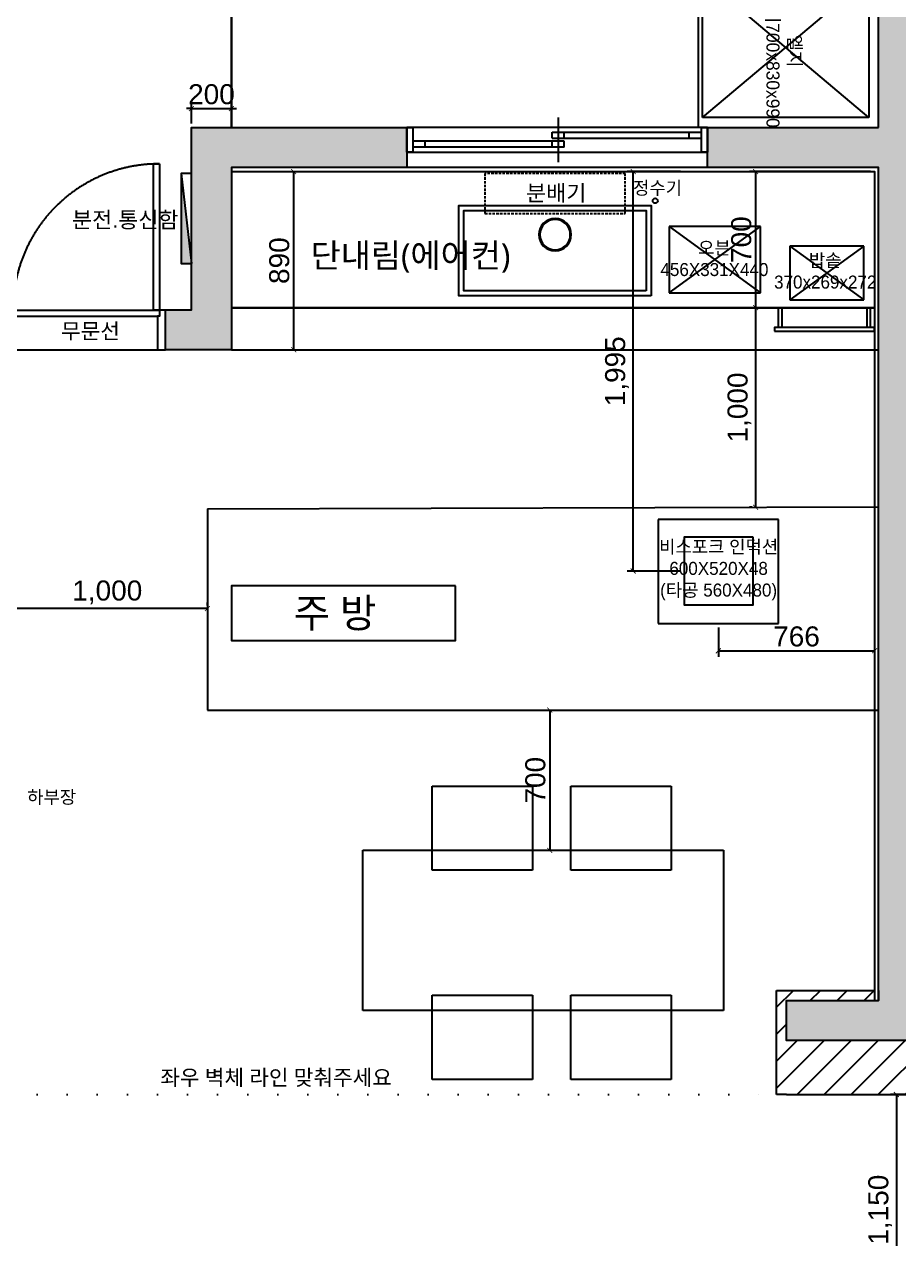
# Model space of a CAD drawing. Header units: millimetres. Extents: x 512 to 764439, y -71 to 559481.
# Drawn here: x 469994 to 474358, y 271703 to 277769 of the extents above; entities that cross this region are included whole.
import ezdxf

# ---------------------------------------------------------------- set-up
doc = ezdxf.new("R2010")
doc.units = ezdxf.units.MM
doc.header["$LTSCALE"] = 50
doc.set_wipeout_variables(frame=1)
for name, pattern in [('ACAD_ISO04W100', [30, 24, -3, 0, -3]), ('ACAD_ISO07W100', [3, 0, -3]), ('HIDDEN', [0.375, 0.25, -0.125])]:
    doc.linetypes.add(name, pattern=pattern)
for name, color, linetype in [('#DOOR', 4, 'Continuous'), ('#ETC', 171, 'Continuous'), ('#FUR_제작', 6, 'Continuous'), ('#TEXT', 7, 'Continuous'), ('#WIN', 4, 'Continuous'), ('#가전가구', 252, 'Continuous'), ('#건축벽체_CON', 2, 'Continuous'), ('#목공', 124, 'Continuous'), ('#타일', 241, 'Continuous'), ('.', 8, 'Continuous'), ('_0', 7, 'Continuous'), ('DOOR', 4, 'Continuous'), ('fur', 6, 'Continuous'), ('목공', 124, 'Continuous')]:
    doc.layers.add(name, color=color, linetype=linetype)
doc.styles.add('STYLE7', font='swissel.ttf')
doc.styles.add('맑은 고딕', font='malgun.ttf')
doc.styles.add('프리텐다드', font='')
doc.styles.get('프리텐다드').set_extended_font_data('Pretendard Variable')
doc.dimstyles.new('조명배치도_60', dxfattribs={"dimscale": 100, "dimtxt": 1, "dimasz": 0.25, "dimexe": 0.3, "dimexo": 0.2, "dimgap": 0.2, "dimtad": 1, "dimdec": 0, "dimlunit": 6, "dimtxsty": 'STYLE7', "dimblk": 'ARCHTICK', "dimcen": -1, "dimclrd": 256, "dimclre": 256, "dimclrt": 10, "dimadec": 0, "dimazin": 0, "dimtfac": 1, "dimtdec": 0, "dimtix": 1, "dimtmove": 2, "dimatfit": 3, "dimldrblk": 'ARCHTICK', "dimfxl": 1, "dimlwd": -1, "dimlwe": -1, "dimarcsym": 0})

# ---------------------------------------------------------------- blocks, each defined once
blk = doc.blocks.new('도어')
at = {"layer": '#DOOR', "color": 4}
for points in [[(222336.7, 50475.1), (222536.7, 50475.1), (222536.7, 50445.1), (222506.7, 50445.1), (222506.7, 50435.1), (222336.7, 50435.1), (222336.7, 50475.1)], [(223276.7, 49705.1), (222506.7, 49705.1), (222506.7, 49715.1), (222336.7, 49715.1), (222336.7, 49675.1), (222536.7, 49675.1), (222536.7, 49735.1)], [(222536.7, 49735.1), (223276.7, 49735.1), (223276.7, 49705.1)]]:
    blk.add_lwpolyline(points, dxfattribs=at)
at = {"layer": '#DOOR', "color": 252}
for points in [[(222336.7, 50435.1), (222336.7, 49715.1)], [(222506.7, 50435.1), (222506.7, 49715.1)], [(222536.7, 50445.1), (222536.7, 49705.1)]]:
    blk.add_lwpolyline(points, dxfattribs=at)
at = {"layer": '#DOOR', "color": 1, "linetype": 'ACAD_ISO04W100', "ltscale": 3}
blk.add_arc((222540, 49708.3), 736.7, 359.74516, 90.25484, dxfattribs=at)
blk = doc.blocks.new('깜포 960')
at = {"layer": '#가전가구', "color": 252}
for points in [[(44818.6, -14315), (43858.6, -14315), (43858.6, -14765), (44818.6, -14765)], [(44793.6, -14340), (43883.6, -14340), (43883.6, -14740), (44793.6, -14740)]]:
    blk.add_lwpolyline(points, close=True, dxfattribs=at)
for radius in [81, 76]:
    blk.add_circle((44338.6, -14620), radius, dxfattribs=at)
blk = doc.blocks.new('FDDSFDD')
at = {"layer": 'fur', "ltscale": 2}
for p, q in [((948131, 103129.4), (948631, 103129.4)), ((948131, 102709.4), (948131, 103129.4)), ((948631, 103129.4), (948631, 102709.4)), ((948631, 102709.4), (948131, 102709.4))]:
    blk.add_line(p, q, dxfattribs=at)
blk = doc.blocks.new('df')
at = {"layer": '#가전가구'}
for p, q in [((456566.2, 129498), (457266.2, 129498)), ((456566.2, 128668), (456566.2, 129498)), ((457266.2, 129498), (456566.2, 128668)), ((457266.2, 128668), (456566.2, 129498)), ((457266.2, 129498), (457266.2, 128668)), ((457266.2, 128668), (456566.2, 128668))]:
    blk.add_line(p, q, dxfattribs=at)
at = {"layer": '#가전가구', "insert": (456622.4, 129160), "char_height": 65, "width": 623.177, "attachment_point": 1, "style": '프리텐다드'}
blk.add_mtext('\\pxqc;{\\fGulim|b0|i0|c129|p50;엘지 세탁기}700x830x990', dxfattribs=at)
blk = doc.blocks.new('sdfsf')
at = {"layer": '#가전가구', "ltscale": 2}
for p, q in [((457203.6, 129243.6), (456833.6, 129243.6)), ((456833.6, 129243.6), (456833.6, 128975.1)), ((457203.6, 129243.6), (456833.6, 128975.1)), ((456833.6, 129243.6), (457203.6, 128975.1)), ((457203.6, 128975.1), (457203.6, 129243.6)), ((456833.6, 128975.1), (457203.6, 128975.1))]:
    blk.add_line(p, q, dxfattribs=at)
at = {"layer": '#가전가구', "insert": (456698.7, 129204.6), "char_height": 65, "width": 623.177, "attachment_point": 1, "style": '프리텐다드'}
blk.add_mtext('\\pxqc;{\\fGulim|b0|i0|c129|p50;밥솥^J370x269x272}', dxfattribs=at)
blk = doc.blocks.new('_ArchTick')
at = {"color": 0, "linetype": 'ByBlock', "const_width": 0.15}
blk.add_lwpolyline([(-0.5, -0.5), (0.5, 0.5)], dxfattribs=at)
blk = doc.blocks.new('*D595')
at = {"layer": '_0', "ltscale": 2, "transparency": 16777216}
for p, q in [((474488, 272423.4), (474316.4, 272423.4)), ((474346.4, 272423.4), (474346.4, 271273.4)), ((474488, 271273.4), (474316.4, 271273.4))]:
    blk.add_line(p, q, dxfattribs=at)
at = {"layer": 'Defpoints', "color": 0, "ltscale": 2, "transparency": 16777216}
for p in [(474508, 272423.4), (474346.4, 271273.4), (474508, 271273.4)]:
    blk.add_point(p, dxfattribs=at)
at = {"layer": '_0', "ltscale": 2, "transparency": 16777216, "xscale": 25, "yscale": 25, "zscale": 25}
for p, rotation in [((474346.4, 272423.4), 90), ((474346.4, 271273.4), 270)]:
    blk.add_blockref('_ArchTick', p, dxfattribs=dict(at, rotation=rotation))
at = {"layer": '_0', "color": 10, "ltscale": 2, "transparency": 16777216, "insert": (474265.6, 271848.4), "char_height": 100, "attachment_point": 5, "rotation": 90, "style": 'STYLE7'}
blk.add_mtext('1,150', dxfattribs=at)
blk = doc.blocks.new('*D596')
at = {"layer": '_0', "ltscale": 2, "transparency": 16777216}
for p, q in [((472603, 274343.4), (472646.3, 274343.4)), ((472616.3, 274343.4), (472616.3, 273643.4)), ((472603, 273643.4), (472646.3, 273643.4))]:
    blk.add_line(p, q, dxfattribs=at)
at = {"layer": 'Defpoints', "color": 0, "ltscale": 2, "transparency": 16777216}
for p in [(472583, 274343.4), (472583, 273643.4), (472616.3, 273643.4)]:
    blk.add_point(p, dxfattribs=at)
at = {"layer": '_0', "ltscale": 2, "transparency": 16777216, "xscale": 25, "yscale": 25, "zscale": 25}
for p, rotation in [((472616.3, 274343.4), 90), ((472616.3, 273643.4), 270)]:
    blk.add_blockref('_ArchTick', p, dxfattribs=dict(at, rotation=rotation))
at = {"layer": '_0', "color": 10, "ltscale": 2, "transparency": 16777216, "insert": (472545, 273993.4), "char_height": 100, "attachment_point": 5, "rotation": 90, "style": 'STYLE7'}
blk.add_mtext('700', dxfattribs=at)
blk = doc.blocks.new('*D597')
at = {"layer": '_0', "ltscale": 2, "transparency": 16777216}
for p, q in [((469908, 274865.9), (469908, 274880.8)), ((470908, 274850.8), (469908, 274850.8)), ((470908, 274865.9), (470908, 274880.8))]:
    blk.add_line(p, q, dxfattribs=at)
at = {"layer": 'Defpoints', "color": 0, "ltscale": 2, "transparency": 16777216}
for p in [(469908, 274850.8), (469908, 274845.9), (470908, 274845.9)]:
    blk.add_point(p, dxfattribs=at)
at = {"layer": '_0', "ltscale": 2, "transparency": 16777216, "xscale": 25, "yscale": 25, "zscale": 25, "rotation": 180}
blk.add_blockref('_ArchTick', (469908, 274850.8), dxfattribs=at)
at = {"layer": '_0', "ltscale": 2, "transparency": 16777216, "xscale": 25, "yscale": 25, "zscale": 25}
blk.add_blockref('_ArchTick', (470908, 274850.8), dxfattribs=at)
at = {"layer": '_0', "color": 10, "ltscale": 2, "transparency": 16777216, "insert": (470408, 274931.6), "char_height": 100, "attachment_point": 5, "style": 'STYLE7'}
blk.add_mtext('1,000', dxfattribs=at)
blk = doc.blocks.new('*D598')
at = {"layer": '_0', "ltscale": 2, "transparency": 16777216}
for p, q in [((471048, 277033.4), (471368.1, 277033.4)), ((471338.1, 277033.4), (471338.1, 276143.4)), ((471048, 276143.4), (471368.1, 276143.4))]:
    blk.add_line(p, q, dxfattribs=at)
at = {"layer": 'Defpoints', "color": 0, "ltscale": 2, "transparency": 16777216}
for p in [(471028, 277033.4), (471028, 276143.4), (471338.1, 276143.4)]:
    blk.add_point(p, dxfattribs=at)
at = {"layer": '_0', "ltscale": 2, "transparency": 16777216, "xscale": 25, "yscale": 25, "zscale": 25}
for p, rotation in [((471338.1, 277033.4), 90), ((471338.1, 276143.4), 270)]:
    blk.add_blockref('_ArchTick', p, dxfattribs=dict(at, rotation=rotation))
at = {"layer": '_0', "color": 10, "ltscale": 2, "transparency": 16777216, "insert": (471266.8, 276588.4), "char_height": 100, "attachment_point": 5, "rotation": 90, "style": 'STYLE7'}
blk.add_mtext('890', dxfattribs=at)
blk = doc.blocks.new('SFGSG')
at = {"layer": '#가전가구', "linetype": 'Continuous', "ltscale": 2}
for p, q in [((303054.9, 81097.3), (302598.9, 81097.3)), ((302598.9, 81097.3), (302598.9, 80766.3)), ((302598.9, 80766.3), (303054.9, 81097.3)), ((302598.9, 81097.3), (303054.9, 80766.3)), ((303054.9, 80766.3), (303054.9, 81097.3)), ((302598.9, 80766.3), (303054.9, 80766.3))]:
    blk.add_line(p, q, dxfattribs=at)
at = {"layer": '#가전가구', "insert": (302513.2, 81023.7), "char_height": 65, "width": 623.177, "attachment_point": 1, "style": '프리텐다드'}
blk.add_mtext('\\pxqc;{\\fGulim|b0|i0|c129|p50;오븐^J456X331X440}', dxfattribs=at)
blk = doc.blocks.new('*D709')
at = {"ltscale": 2, "transparency": 16777216}
for p, q in [((470828, 277347.7), (470803, 277347.7)), ((470828, 277273.4), (470828, 277377.7)), ((470828, 277347.7), (471028, 277347.7)), ((471028, 277273.4), (471028, 277377.7)), ((471028, 277347.7), (471053, 277347.7))]:
    blk.add_line(p, q, dxfattribs=at)
at = {"layer": 'Defpoints', "color": 0, "ltscale": 2, "transparency": 16777216}
for p in [(471028, 277347.7), (470828, 277253.4), (471028, 277253.4)]:
    blk.add_point(p, dxfattribs=at)
at = {"ltscale": 2, "transparency": 16777216, "xscale": 25, "yscale": 25, "zscale": 25}
blk.add_blockref('_ArchTick', (470828, 277347.7), dxfattribs=at)
at = {"ltscale": 2, "transparency": 16777216, "xscale": 25, "yscale": 25, "zscale": 25, "rotation": 180}
blk.add_blockref('_ArchTick', (471028, 277347.7), dxfattribs=at)
at = {"color": 10, "ltscale": 2, "transparency": 16777216, "insert": (470928, 277419.1), "char_height": 100, "attachment_point": 5, "style": 'STYLE7'}
blk.add_mtext('200', dxfattribs=at)
blk = doc.blocks.new('*D200')
at = {"layer": '#TEXT', "ltscale": 2, "transparency": 16777216}
for p, q in [((473458, 274755.9), (473458, 274609.7)), ((474238, 274755.9), (474238, 274609.7)), ((473458, 274639.7), (474238, 274639.7))]:
    blk.add_line(p, q, dxfattribs=at)
at = {"layer": 'Defpoints', "color": 0, "ltscale": 2, "transparency": 16777216}
for p in [(473458, 274775.9), (474238, 274775.9), (474238, 274639.7)]:
    blk.add_point(p, dxfattribs=at)
at = {"layer": '#TEXT', "ltscale": 2, "transparency": 16777216, "xscale": 25, "yscale": 25, "zscale": 25, "rotation": 180}
blk.add_blockref('_ArchTick', (473458, 274639.7), dxfattribs=at)
at = {"layer": '#TEXT', "ltscale": 2, "transparency": 16777216, "xscale": 25, "yscale": 25, "zscale": 25}
blk.add_blockref('_ArchTick', (474238, 274639.7), dxfattribs=at)
at = {"layer": '#TEXT', "color": 10, "ltscale": 2, "transparency": 16777216, "insert": (473848, 274711), "char_height": 100, "attachment_point": 5, "style": 'STYLE7'}
blk.add_mtext('766', dxfattribs=at)
blk = doc.blocks.new('*D588')
at = {"layer": '#TEXT', "ltscale": 2, "transparency": 16777216}
for p, q in [((474218, 277033.4), (473613.9, 277033.4)), ((473643.9, 277033.4), (473643.9, 276353.4)), ((474198, 276353.4), (473613.9, 276353.4))]:
    blk.add_line(p, q, dxfattribs=at)
at = {"layer": 'Defpoints', "color": 0, "ltscale": 2, "transparency": 16777216}
for p in [(474238, 277033.4), (473643.9, 276353.4), (474218, 276353.4)]:
    blk.add_point(p, dxfattribs=at)
at = {"layer": '#TEXT', "ltscale": 2, "transparency": 16777216, "xscale": 25, "yscale": 25, "zscale": 25}
for p, rotation in [((473643.9, 277033.4), 90), ((473643.9, 276353.4), 270)]:
    blk.add_blockref('_ArchTick', p, dxfattribs=dict(at, rotation=rotation))
at = {"layer": '#TEXT', "color": 10, "ltscale": 2, "transparency": 16777216, "insert": (473572.6, 276693.4), "char_height": 100, "attachment_point": 5, "rotation": 90, "style": 'STYLE7'}
blk.add_mtext('700', dxfattribs=at)
blk = doc.blocks.new('*D589')
at = {"layer": '#TEXT', "ltscale": 2, "transparency": 16777216}
for p, q in [((473643.9, 276353.4), (473643.9, 275356.5)), ((473663.9, 276353.4), (473673.9, 276353.4)), ((473627, 275356.5), (473613.9, 275356.5))]:
    blk.add_line(p, q, dxfattribs=at)
at = {"layer": 'Defpoints', "color": 0, "ltscale": 2, "transparency": 16777216}
for p in [(473643.9, 276353.4), (473643.9, 275356.5), (473647, 275356.5)]:
    blk.add_point(p, dxfattribs=at)
at = {"layer": '#TEXT', "ltscale": 2, "transparency": 16777216, "xscale": 25, "yscale": 25, "zscale": 25}
for p, rotation in [((473643.9, 276353.4), 90), ((473643.9, 275356.5), 270)]:
    blk.add_blockref('_ArchTick', p, dxfattribs=dict(at, rotation=rotation))
at = {"layer": '#TEXT', "color": 10, "ltscale": 2, "transparency": 16777216, "insert": (473563.1, 275855), "char_height": 100, "attachment_point": 5, "rotation": 90, "style": 'STYLE7'}
blk.add_mtext('1,000', dxfattribs=at)
blk = doc.blocks.new('*D590')
at = {"layer": '#TEXT', "ltscale": 2, "transparency": 16777216}
for p, q in [((473269.4, 277033.4), (473002.8, 277033.4)), ((473032.8, 275038.3), (473032.8, 277033.4)), ((473269.4, 275038.3), (473002.8, 275038.3))]:
    blk.add_line(p, q, dxfattribs=at)
at = {"layer": 'Defpoints', "color": 0, "ltscale": 2, "transparency": 16777216}
for p in [(473032.8, 277033.4), (473289.4, 277033.4), (473289.4, 275038.3)]:
    blk.add_point(p, dxfattribs=at)
at = {"layer": '#TEXT', "ltscale": 2, "transparency": 16777216, "xscale": 25, "yscale": 25, "zscale": 25}
for p, rotation in [((473032.8, 277033.4), 90), ((473032.8, 275038.3), 270)]:
    blk.add_blockref('_ArchTick', p, dxfattribs=dict(at, rotation=rotation))
at = {"layer": '#TEXT', "color": 10, "ltscale": 2, "transparency": 16777216, "insert": (472952, 276035.9), "char_height": 100, "attachment_point": 5, "rotation": 90, "style": 'STYLE7'}
blk.add_mtext('1,995', dxfattribs=at)

msp = doc.modelspace()

# ---------------------------------------------------------------- hatches: boundary and pattern name
at = {"layer": '#ETC'}
h = msp.add_hatch(color=171, dxfattribs=at)
h.dxf.hatch_style = 1
h.paths.add_polyline_path([(470828.02985788, 276573.41103659), (470777.02985788, 276573.41103659), (470777.02985788, 277023.41103659)])
at = {"layer": '.', "ltscale": 2, "true_color": 0x939598, "transparency": 33554559}
h = msp.add_hatch(color=252, dxfattribs=at)
h.dxf.hatch_style = 1
h.paths.add_polyline_path([(474858.02985788, 278953.41103659), (473158.02985788, 278953.41103659), (473158.02985788, 278753.41103659), (474258.02985788, 278753.41103659), (474258.02985788, 277253.41103659), (473403.02985788, 277253.41103659), (473403.02985788, 277053.41103659), (474258.02985788, 277053.41103659), (474258.02985788, 272893.41103659), (473798.02985788, 272893.41103659), (473798.02985788, 272693.41103659), (474458.02985788, 272693.41103659), (474458.02985788, 272983.41103659), (474908.02985788, 272983.41103659), (474908.02985788, 273030.30758831), (474908.02985788, 273183.41103659), (474458.02985788, 273183.41103659), (474458.02985788, 277053.41103659), (474858.02985788, 277053.41103659)])
h.paths.add_polyline_path([(474658.02985788, 277853.41103659), (474458.02985788, 277853.41103659), (474458.02985788, 278753.41103659), (474658.02985788, 278753.41103659)], flags=16)
h.paths.add_polyline_path([(474658.02985788, 277653.41103659), (474658.02985788, 277253.41103659), (474458.02985788, 277253.41103659), (474458.02985788, 277653.41103659)], flags=16)
h.paths.add_polyline_path([(476513.02985788, 277175.91103659), (476313.02985788, 277175.91103659), (476313.02985788, 277053.41103659), (476313.02985788, 275733.41103659), (476513.02985788, 275733.41103659)])
h.paths.add_polyline_path([(467683.02985788, 267123.41103659), (467283.02985788, 267123.41103659), (467283.02985788, 266923.41103659), (467883.02985788, 266923.41103659), (467883.02985788, 271223.41103659), (467683.02985788, 271223.41103659), (467683.02985788, 271027.85548103)])
h.paths.add_polyline_path([(472717.46467929, 275505.14921482), (472717.46467929, 276186.19269308), (472303.76902712, 276186.19269308), (472303.76902712, 275505.14921482)], flags=9)
h.paths.add_polyline_path([(470059.85594484, 274801.96865194), (470740.8994231, 274801.96865194), (470740.8994231, 275215.66430411), (470059.85594484, 275215.66430411)], flags=9)
h.paths.add_polyline_path([(474220.45409791, 271475.23712354), (474220.45409791, 272156.2806018), (473806.75844573, 272156.2806018), (473806.75844573, 271475.23712354)], flags=9)
h.paths.add_polyline_path([(467678.85369254, 271475.23712354), (467678.85369254, 272156.2806018), (467265.15804037, 272156.2806018), (467265.15804037, 271475.23712354)], flags=9)
h.paths.add_polyline_path([(472777.42514081, 273746.74799311), (472777.42514081, 274239.35668876), (472363.72948864, 274239.35668876), (472363.72948864, 273746.74799311)], flags=9)
h.paths.add_polyline_path([(471430.69976581, 276356.44908007), (471430.69976581, 276849.05777572), (471017.00411364, 276849.05777572), (471017.00411364, 276356.44908007)], flags=9)
h.paths.add_polyline_path([(465528.5693235, 268712.75930623), (466006.07441861, 268712.75930623), (466006.07441861, 268993.94306981), (465528.5693235, 268993.94306981)], flags=9)
h.paths.add_polyline_path([(472917.71808903, 276928.70815059), (473216.10357505, 276928.70815059), (473216.10357505, 277049.83664593), (472917.71808903, 277049.83664593)], flags=9)
h.paths.add_polyline_path([(475212.07085048, 278053.6763219), (475937.90418381, 278053.6763219), (475937.90418381, 278270.58821715), (475212.07085048, 278270.58821715)], flags=9)
h.paths.add_polyline_path([(473337.51517089, 275029.3949099), (473879.6290191, 275029.3949099), (473879.6290191, 275150.52340524), (473337.51517089, 275150.52340524)], flags=25)
h.paths.add_polyline_path([(469090.32861559, 277058.00009207), (469090.32861559, 277445.01407342), (468969.20012025, 277445.01407342), (468969.20012025, 277058.00009207)], flags=9)
h.paths.add_polyline_path([(469198.74850018, 278009.78760157), (469198.74850018, 278588.94539119), (468969.11356898, 278588.94539119), (468969.11356898, 278009.78760157)], flags=9)
h.paths.add_polyline_path([(463796.51306736, 272596.01792877), (464522.34640069, 272596.01792877), (464522.34640069, 272812.92982402), (463796.51306736, 272812.92982402)], flags=9)
h.paths.add_polyline_path([(471380.06164063, 276484.4751518), (472568.44479281, 276484.4751518), (472568.44479281, 276739.18982572), (471380.06164063, 276739.18982572)], flags=9)
h.paths.add_polyline_path([(465693.55001069, 267541.16628852), (466273.0472933, 267541.16628852), (466273.0472933, 267777.04944069), (465693.55001069, 267777.04944069)], flags=9)
h.paths.add_polyline_path([(470024.53780924, 266206.24613287), (471212.92096142, 266206.24613287), (471212.92096142, 266460.96080679), (470024.53780924, 266460.96080679)], flags=9)
h.paths.add_polyline_path([(477333.4224995, 266206.24613287), (478521.80565167, 266206.24613287), (478521.80565167, 266460.96080679), (477333.4224995, 266460.96080679)], flags=9)
h.paths.add_polyline_path([(470151.30711146, 276137.47106772), (470515.87232885, 276137.47106772), (470515.87232885, 276320.81345902), (470151.30711146, 276320.81345902)], flags=9)
h.paths.add_polyline_path([(470479.38980741, 277062.87616461), (471102.89117067, 277062.87616461), (471102.89117067, 277211.95738964), (470479.38980741, 277211.95738964)], flags=9)
h.paths.add_polyline_path([(470577.68895376, 272408.84596084), (471924.88460593, 272408.84596084), (471924.88460593, 272592.18835214), (470577.68895376, 272592.18835214)], flags=9)
h.paths.add_polyline_path([(467883.2954096, 265745.21323922), (469064.83073569, 265745.21323922), (469064.83073569, 265981.09639139), (467883.2954096, 265981.09639139)], flags=9)
h.paths.add_polyline_path([(471291.11137277, 274691.07297143), (471860.52203853, 274691.07297143), (471860.52203853, 274976.09844697), (471291.11137277, 274976.09844697)], flags=9)
h.paths.add_polyline_path([(472470.43880638, 276847.59695707), (472837.68248148, 276847.59695707), (472837.68248148, 276996.6781821), (472470.43880638, 276996.6781821)], flags=9)
h.paths.add_polyline_path([(469977.68682401, 273826.63293626), (470281.49117183, 273826.63293626), (470281.49117183, 273979.41826234), (469977.68682401, 273979.41826234)], flags=9)
h.paths.add_polyline_path([(469607.86425138, 273514.91325223), (469911.66859921, 273514.91325223), (469911.66859921, 273667.69857831), (469607.86425138, 273667.69857831)], flags=9)
h.paths.add_polyline_path([(469486.5716999, 276025.62749286), (469617.45485207, 276025.62749286), (469617.45485207, 276178.41281895), (469486.5716999, 276178.41281895)], flags=9)
h.paths.add_polyline_path([(469401.17088468, 274742.77716707), (469704.9752325, 274742.77716707), (469704.9752325, 274895.56249316), (469401.17088468, 274895.56249316)], flags=9)
h.paths.add_polyline_path([(469353.37027327, 275496.78273669), (469747.6094037, 275496.78273669), (469747.6094037, 275649.56806277), (469353.37027327, 275649.56806277)], flags=9)
h.paths.add_polyline_path([(465544.1718876, 266180.62769771), (466355.51190119, 266180.62769771), (466355.51190119, 266465.65317325), (465544.1718876, 266465.65317325)], flags=9)
h.paths.add_polyline_path([(469925.08335695, 278241.1577183), (470736.42337053, 278241.1577183), (470736.42337053, 278526.18319384), (469925.08335695, 278526.18319384)], flags=9)
h.paths.add_polyline_path([(473223.72080413, 277728.54162529), (473223.72080413, 278123.76105463), (473054.4682226, 278123.76105463), (473054.4682226, 277728.54162529)], flags=9)
h.paths.add_polyline_path([(473276.42922818, 278093.9764008), (473276.42922818, 278380.07001493), (473107.17664666, 278380.07001493), (473107.17664666, 278093.9764008)], flags=9)
h.paths.add_polyline_path([(464848.7496584, 275343.54162529), (464848.7496584, 275738.76105463), (464679.49707687, 275738.76105463), (464679.49707687, 275343.54162529)], flags=9)
h.paths.add_polyline_path([(464901.60645202, 275708.82803124), (464901.60645202, 275995.2183845), (464731.4636531, 275995.2183845), (464731.4636531, 275708.82803124)], flags=9)
h.paths.add_polyline_path([(475449.20366788, 268214.90662773), (475843.44279831, 268214.90662773), (475843.44279831, 268367.69195382), (475449.20366788, 268367.69195382)], flags=9)
h.paths.add_polyline_path([(477951.29877919, 271198.55345374), (478345.53790962, 271198.55345374), (478345.53790962, 271351.33877983), (477951.29877919, 271351.33877983)], flags=9)
h.paths.add_polyline_path([(474218.99455102, 268269.0085094), (474625.57573309, 268269.0085094), (474625.57573309, 268550.19227299), (474218.99455102, 268550.19227299)], flags=9)
h.paths.add_polyline_path([(477303.12293456, 268269.0085094), (477709.70411663, 268269.0085094), (477709.70411663, 268550.19227299), (477303.12293456, 268550.19227299)], flags=9)
h.paths.add_polyline_path([(467454.81361387, 274938.50666067), (467861.39479594, 274938.50666067), (467861.39479594, 275219.69042426), (467454.81361387, 275219.69042426)], flags=9)
h.paths.add_polyline_path([(470144.95071652, 268709.5578796), (470714.36138228, 268709.5578796), (470714.36138228, 268994.58335514), (470144.95071652, 268994.58335514)], flags=9)
h.paths.add_polyline_path([(464474.9636684, 266234.17788657), (464869.20279884, 266234.17788657), (464869.20279884, 266386.96321266), (464474.9636684, 266386.96321266)], flags=9)
h.paths.add_polyline_path([(463926.60114005, 268870.64778109), (464320.84027048, 268870.64778109), (464320.84027048, 269023.43310717), (463926.60114005, 269023.43310717)], flags=9)
h.paths.add_polyline_path([(463951.55577142, 271868.5505916), (464345.79490186, 271868.5505916), (464345.79490186, 272021.33591768), (463951.55577142, 272021.33591768)], flags=9)
h.paths.add_polyline_path([(463957.31709388, 274296.2872491), (464273.39725693, 274296.2872491), (464273.39725693, 274449.07257519), (463957.31709388, 274449.07257519)], flags=9)
h.paths.add_polyline_path([(463995.6716665, 273514.91325223), (464299.47601432, 273514.91325223), (464299.47601432, 273667.69857831), (463995.6716665, 273667.69857831)], flags=9)
h.paths.add_polyline_path([(477695.06892705, 272744.56987019), (477695.06892705, 272120.80186747), (477846.42728303, 272120.80186747), (477846.42728303, 272744.56987019)], flags=9)
h.paths.add_polyline_path([(477750.44582938, 272838.54162529), (477750.44582938, 273233.76105463), (477581.19324786, 273233.76105463), (477581.19324786, 272838.54162529)], flags=9)
h.paths.add_polyline_path([(477803.302623, 273203.82803124), (477803.302623, 273490.2183845), (477633.15982409, 273490.2183845), (477633.15982409, 273203.82803124)], flags=9)
h.paths.add_polyline_path([(475920.72087148, 274058.54162529), (475920.72087148, 274453.76105463), (475751.46828996, 274453.76105463), (475751.46828996, 274058.54162529)], flags=9)
h.paths.add_polyline_path([(475972.98418684, 274410.54342615), (475972.98418684, 274695.74682289), (475806.4022575, 274695.74682289), (475806.4022575, 274410.54342615)], flags=9)
h.paths.add_polyline_path([(464696.75502995, 275309.54102891), (464696.75502995, 274723.43606967), (464848.11338593, 274723.43606967), (464848.11338593, 275309.54102891)], flags=9)
h.paths.add_polyline_path([(474931.32011968, 274061.86188985), (475651.97229359, 274061.86188985), (475651.97229359, 274214.64721594), (474931.32011968, 274214.64721594)], flags=9)
h.paths.add_polyline_path([(475200.23869556, 274468.97151842), (475504.04304338, 274468.97151842), (475504.04304338, 274621.75684451), (475200.23869556, 274621.75684451)], flags=9)
h.paths.add_polyline_path([(476546.07660226, 273652.12940791), (476849.88095009, 273652.12940791), (476849.88095009, 273804.91473399), (476546.07660226, 273804.91473399)], flags=9)
h.paths.add_polyline_path([(474897.67714172, 275055.54103494), (475527.89453303, 275055.54103494), (475527.89453303, 275208.32636103), (474897.67714172, 275208.32636103)], flags=9)
h.paths.add_polyline_path([(474931.32011968, 276208.30369685), (475651.97229359, 276208.30369685), (475651.97229359, 276361.08902294), (474931.32011968, 276361.08902294)], flags=9)
h.paths.add_polyline_path([(463762.49345385, 277077.48619135), (464075.97001635, 277077.48619135), (464075.97001635, 277252.68150385), (463762.49345385, 277252.68150385)], flags=9)
h.paths.add_polyline_path([(463782.45394325, 276271.3793744), (464055.07113075, 276271.3793744), (464055.07113075, 276449.6215619), (463782.45394325, 276449.6215619)], flags=9)
h.paths.add_polyline_path([(478627.13181532, 273451.76704865), (478940.60837782, 273451.76704865), (478940.60837782, 273626.96236115), (478627.13181532, 273626.96236115)], flags=9)
h = msp.add_hatch(color=252, dxfattribs=at)
h.dxf.hatch_style = 1
h.paths.add_polyline_path([(471903.02985788, 277253.41103659), (470828.02985788, 277253.41103659), (470828.02985788, 276343.41103659), (470698.02985788, 276343.41103659), (470698.02985788, 276143.41103659), (471028.02985788, 276143.41103659), (471028.02985788, 277053.41103659), (471903.02985788, 277053.41103659)])
h.paths.add_polyline_path([(469708.02985788, 278953.41103659), (468258.02985788, 278953.41103659), (468258.02985788, 276143.41103659), (468978.02985788, 276143.41103659), (468978.02985788, 272673.41103659), (469848.02985788, 272673.41103659), (469848.02985788, 272873.41103659), (469188.02985788, 272873.41103659), (469188.02985788, 276143.41103659), (469848.02985788, 276143.41103659), (469848.02985788, 276343.41103659), (468458.02985788, 276343.41103659), (468458.02985788, 278753.41103659), (469708.02985788, 278753.41103659), (469708.02985788, 278830.9104658), (469708.02966891, 278830.9104658)])
h.paths.add_polyline_path([(468098.02985788, 272873.41103659), (466295.25208011, 272873.41103659), (466295.25208011, 273533.41103659), (466095.25208011, 273533.41103659), (466095.25208011, 272673.41103659), (466603.02985788, 272673.41103659), (466603.02985788, 271223.41103659), (465413.02985788, 271223.41103659), (465413.02985788, 271148.9634861), (466286.00388145, 271148.9634861), (466286.00388145, 271096.9634861), (465413.02985788, 271096.9634861), (465413.02985788, 271023.41103659), (466803.02985788, 271023.41103659), (466803.02985788, 272673.41103659), (468098.02985788, 272673.41103659)])
h.paths.add_polyline_path([(470479.38980741, 277062.87616461), (471102.89117067, 277062.87616461), (471102.89117067, 277211.95738964), (470479.38980741, 277211.95738964)], flags=9)
h = msp.add_hatch(color=252, dxfattribs=at)
h.dxf.hatch_style = 1
h.paths.add_polyline_path([(473163.02985788, 271223.41103659), (472963.02985788, 271223.41103659), (472963.02985788, 265768.41103659), (472963.03004686, 265768.41103659), (472963.02985788, 265645.91103659), (472963.03004686, 265645.91103659), (472963.02985788, 265523.41103659), (473163.02985788, 265523.41103659), (473163.02985788, 265645.91103659), (473163.02985788, 265768.41103659)])
h.paths.add_polyline_path([(469854.54912375, 266115.90133926), (469854.54912375, 266608.51003491), (469440.85347157, 266608.51003491), (469440.85347157, 266115.90133926)], flags=9)
h.paths.add_polyline_path([(465528.5693235, 268712.75930623), (466006.07441861, 268712.75930623), (466006.07441861, 268993.94306981), (465528.5693235, 268993.94306981)], flags=9)
h.paths.add_polyline_path([(472917.71808903, 276928.70815059), (473216.10357505, 276928.70815059), (473216.10357505, 277049.83664593), (472917.71808903, 277049.83664593)], flags=9)
h.paths.add_polyline_path([(475212.07085048, 278053.6763219), (475937.90418381, 278053.6763219), (475937.90418381, 278270.58821715), (475212.07085048, 278270.58821715)], flags=9)
h.paths.add_polyline_path([(473337.51517089, 275029.3949099), (473879.6290191, 275029.3949099), (473879.6290191, 275150.52340524), (473337.51517089, 275150.52340524)], flags=9)
h.paths.add_polyline_path([(469090.32861559, 277058.00009207), (469090.32861559, 277445.01407342), (468969.20012025, 277445.01407342), (468969.20012025, 277058.00009207)], flags=9)
h.paths.add_polyline_path([(469198.74850018, 278009.78760157), (469198.74850018, 278588.94539119), (468969.11356898, 278588.94539119), (468969.11356898, 278009.78760157)], flags=9)
h.paths.add_polyline_path([(463796.51306736, 272596.01792877), (464522.34640069, 272596.01792877), (464522.34640069, 272812.92982402), (463796.51306736, 272812.92982402)], flags=9)
h.paths.add_polyline_path([(471380.06164063, 276484.4751518), (472568.44479281, 276484.4751518), (472568.44479281, 276739.18982572), (471380.06164063, 276739.18982572)], flags=9)
h.paths.add_polyline_path([(465693.55001069, 267541.16628852), (466273.0472933, 267541.16628852), (466273.0472933, 267777.04944069), (465693.55001069, 267777.04944069)], flags=9)
h.paths.add_polyline_path([(470024.53780924, 266206.24613287), (471212.92096142, 266206.24613287), (471212.92096142, 266460.96080679), (470024.53780924, 266460.96080679)], flags=9)
h.paths.add_polyline_path([(476892.74648379, 266206.24613287), (478081.12963596, 266206.24613287), (478081.12963596, 266460.96080679), (476892.74648379, 266460.96080679)], flags=9)
h.paths.add_polyline_path([(470151.30711146, 276137.47106772), (470515.87232885, 276137.47106772), (470515.87232885, 276320.81345902), (470151.30711146, 276320.81345902)], flags=9)
h.paths.add_polyline_path([(470479.38980741, 277062.87616461), (471102.89117067, 277062.87616461), (471102.89117067, 277211.95738964), (470479.38980741, 277211.95738964)], flags=9)
h.paths.add_polyline_path([(470577.68895376, 272408.84596084), (471924.88460593, 272408.84596084), (471924.88460593, 272592.18835214), (470577.68895376, 272592.18835214)], flags=9)
h.paths.add_polyline_path([(467883.2954096, 265745.21323922), (469064.83073569, 265745.21323922), (469064.83073569, 265981.09639139), (467883.2954096, 265981.09639139)], flags=9)
h.paths.add_polyline_path([(471291.11137277, 274691.07297143), (471860.52203853, 274691.07297143), (471860.52203853, 274976.09844697), (471291.11137277, 274976.09844697)], flags=9)
h.paths.add_polyline_path([(472470.43880638, 276847.59695707), (472837.68248148, 276847.59695707), (472837.68248148, 276996.6781821), (472470.43880638, 276996.6781821)], flags=9)
h.paths.add_polyline_path([(469977.68682401, 273826.63293626), (470281.49117183, 273826.63293626), (470281.49117183, 273979.41826234), (469977.68682401, 273979.41826234)], flags=9)
h.paths.add_polyline_path([(469607.86425138, 273514.91325223), (469911.66859921, 273514.91325223), (469911.66859921, 273667.69857831), (469607.86425138, 273667.69857831)], flags=9)
h.paths.add_polyline_path([(469486.5716999, 276025.62749286), (469617.45485207, 276025.62749286), (469617.45485207, 276178.41281895), (469486.5716999, 276178.41281895)], flags=9)
h.paths.add_polyline_path([(469401.17088468, 274742.77716707), (469704.9752325, 274742.77716707), (469704.9752325, 274895.56249316), (469401.17088468, 274895.56249316)], flags=9)
h.paths.add_polyline_path([(469353.37027327, 275496.78273669), (469747.6094037, 275496.78273669), (469747.6094037, 275649.56806277), (469353.37027327, 275649.56806277)], flags=9)
h.paths.add_polyline_path([(465544.1718876, 266180.62769771), (466355.51190119, 266180.62769771), (466355.51190119, 266465.65317325), (465544.1718876, 266465.65317325)], flags=9)
h.paths.add_polyline_path([(469925.08335695, 278241.1577183), (470736.42337053, 278241.1577183), (470736.42337053, 278526.18319384), (469925.08335695, 278526.18319384)], flags=9)
h.paths.add_polyline_path([(473223.72080413, 277728.54162529), (473223.72080413, 278123.76105463), (473054.4682226, 278123.76105463), (473054.4682226, 277728.54162529)], flags=9)
h.paths.add_polyline_path([(473276.42922818, 278093.9764008), (473276.42922818, 278380.07001493), (473107.17664666, 278380.07001493), (473107.17664666, 278093.9764008)], flags=9)
h.paths.add_polyline_path([(464848.7496584, 275343.54162529), (464848.7496584, 275738.76105463), (464679.49707687, 275738.76105463), (464679.49707687, 275343.54162529)], flags=9)
h.paths.add_polyline_path([(464901.60645202, 275708.82803124), (464901.60645202, 275995.2183845), (464731.4636531, 275995.2183845), (464731.4636531, 275708.82803124)], flags=9)
h.paths.add_polyline_path([(475449.20366788, 268214.90662773), (475843.44279831, 268214.90662773), (475843.44279831, 268367.69195382), (475449.20366788, 268367.69195382)], flags=9)
h.paths.add_polyline_path([(477951.29877919, 271198.55345374), (478345.53790962, 271198.55345374), (478345.53790962, 271351.33877983), (477951.29877919, 271351.33877983)], flags=9)
h.paths.add_polyline_path([(474218.99455102, 268269.0085094), (474625.57573309, 268269.0085094), (474625.57573309, 268550.19227299), (474218.99455102, 268550.19227299)], flags=9)
h.paths.add_polyline_path([(477303.12293456, 268269.0085094), (477709.70411663, 268269.0085094), (477709.70411663, 268550.19227299), (477303.12293456, 268550.19227299)], flags=9)
h.paths.add_polyline_path([(467454.81361387, 274938.50666067), (467861.39479594, 274938.50666067), (467861.39479594, 275219.69042426), (467454.81361387, 275219.69042426)], flags=9)
h.paths.add_polyline_path([(470144.95071652, 268709.5578796), (470714.36138228, 268709.5578796), (470714.36138228, 268994.58335514), (470144.95071652, 268994.58335514)], flags=9)
h.paths.add_polyline_path([(464474.9636684, 266234.17788657), (464869.20279884, 266234.17788657), (464869.20279884, 266386.96321266), (464474.9636684, 266386.96321266)], flags=9)
h.paths.add_polyline_path([(463926.60114005, 268870.64778109), (464320.84027048, 268870.64778109), (464320.84027048, 269023.43310717), (463926.60114005, 269023.43310717)], flags=9)
h.paths.add_polyline_path([(463951.55577142, 271868.5505916), (464345.79490186, 271868.5505916), (464345.79490186, 272021.33591768), (463951.55577142, 272021.33591768)], flags=9)
h.paths.add_polyline_path([(463957.31709388, 274296.2872491), (464273.39725693, 274296.2872491), (464273.39725693, 274449.07257519), (463957.31709388, 274449.07257519)], flags=9)
h.paths.add_polyline_path([(463995.6716665, 273514.91325223), (464299.47601432, 273514.91325223), (464299.47601432, 273667.69857831), (463995.6716665, 273667.69857831)], flags=9)
h.paths.add_polyline_path([(477695.06892705, 272744.56987019), (477695.06892705, 272120.80186747), (477846.42728303, 272120.80186747), (477846.42728303, 272744.56987019)], flags=9)
h.paths.add_polyline_path([(477750.44582938, 272838.54162529), (477750.44582938, 273233.76105463), (477581.19324786, 273233.76105463), (477581.19324786, 272838.54162529)], flags=9)
h.paths.add_polyline_path([(477803.302623, 273203.82803124), (477803.302623, 273490.2183845), (477633.15982409, 273490.2183845), (477633.15982409, 273203.82803124)], flags=9)
h.paths.add_polyline_path([(475920.72087148, 274058.54162529), (475920.72087148, 274453.76105463), (475751.46828996, 274453.76105463), (475751.46828996, 274058.54162529)], flags=9)
h.paths.add_polyline_path([(475972.98418684, 274410.54342615), (475972.98418684, 274695.74682289), (475806.4022575, 274695.74682289), (475806.4022575, 274410.54342615)], flags=9)
h.paths.add_polyline_path([(464696.75502995, 275309.54102891), (464696.75502995, 274723.43606967), (464848.11338593, 274723.43606967), (464848.11338593, 275309.54102891)], flags=9)
h.paths.add_polyline_path([(474931.32011968, 274061.86188985), (475651.97229359, 274061.86188985), (475651.97229359, 274214.64721594), (474931.32011968, 274214.64721594)], flags=9)
h.paths.add_polyline_path([(475200.23869556, 274468.97151842), (475504.04304338, 274468.97151842), (475504.04304338, 274621.75684451), (475200.23869556, 274621.75684451)], flags=9)
h.paths.add_polyline_path([(476546.07660226, 273652.12940791), (476849.88095009, 273652.12940791), (476849.88095009, 273804.91473399), (476546.07660226, 273804.91473399)], flags=9)
h.paths.add_polyline_path([(474897.67714172, 275055.54103494), (475527.89453303, 275055.54103494), (475527.89453303, 275208.32636103), (474897.67714172, 275208.32636103)], flags=9)
h.paths.add_polyline_path([(474931.32011968, 276208.30369685), (475651.97229359, 276208.30369685), (475651.97229359, 276361.08902294), (474931.32011968, 276361.08902294)], flags=9)
h.paths.add_polyline_path([(463762.49345385, 277077.48619135), (464075.97001635, 277077.48619135), (464075.97001635, 277252.68150385), (463762.49345385, 277252.68150385)], flags=9)
h.paths.add_polyline_path([(463782.45394325, 276271.3793744), (464055.07113075, 276271.3793744), (464055.07113075, 276449.6215619), (463782.45394325, 276449.6215619)], flags=9)
h.paths.add_polyline_path([(478627.13181532, 273451.76704865), (478940.60837782, 273451.76704865), (478940.60837782, 273626.96236115), (478627.13181532, 273626.96236115)], flags=9)
at = {"layer": '.', "ltscale": 2, "true_color": 0x139b48, "transparency": 33554559}
h = msp.add_hatch(dxfattribs=at)
h.set_pattern_fill('ANSI31', color=114, scale=30, angle=180)
h.set_pattern_definition([(225, (19606.28, 149280.64), (67.35192, -67.35192), [])])
h.paths.add_polyline_path([(474508.02985788, 272933.41103659), (474908.02985788, 272933.41103659), (474958.02985788, 272933.41103659), (474958.02985788, 273233.41103659), (474458.02985788, 273233.41103659), (474458.02985788, 273183.41103659), (474908.02985788, 273183.41103659), (474908.02985788, 272983.41103659), (474458.02985788, 272983.41103659), (474458.02985788, 272693.41103659), (473798.02985788, 272693.41103659), (473798.02985788, 272893.41103659), (474258.02985788, 272893.41103659), (474258.02985788, 272943.41103659), (473748.02985788, 272943.41103659), (473748.02985788, 272423.41103659), (473798.02985788, 272423.41103659), (474458.02985788, 272423.41103659), (474508.02985788, 272423.41103659)])
h.paths.add_polyline_path([(477223.02985788, 272983.41103659), (476313.02985788, 272983.41103659), (476313.02985788, 273183.41103659), (476463.02985788, 273183.41103659), (476463.02985788, 273213.41103659), (476283.02985788, 273213.41103659), (476283.02985788, 272933.41103659), (476313.02985788, 272933.41103659), (477173.02985788, 272933.41103659), (477173.02985788, 272393.41103659), (477223.02985788, 272393.41103659)])
h.paths.add_polyline_path([(476313.02985788, 274433.41103659), (476283.02985788, 274433.41103659), (476283.02985788, 274203.41103659), (476513.02985788, 274203.41103659), (476513.02985788, 274233.41103659), (476313.02985788, 274233.41103659)])
h.paths.add_polyline_path([(476313.02985788, 277053.41103659), (476283.02985788, 277053.41103659), (476283.02985788, 275733.41103659), (476313.02985788, 275733.41103659)])

# ---------------------------------------------------------------- linework, layer by layer
at = {"layer": '#ETC', "color": 171}
msp.add_line((470777.02985788, 277023.41103659), (470828.02985788, 276573.41103659), dxfattribs=at)
msp.add_lwpolyline([(470828.02985788, 277023.41103659), (470777.02985788, 277023.41103659), (470777.02985788, 276573.41103659), (470828.02985788, 276573.41103659)], close=True, dxfattribs=at)
at = {"layer": '#ETC', "linetype": 'HIDDEN'}
msp.add_lwpolyline([(472293.02985788, 276823.49988117), (472993.02985788, 276823.49988117), (472993.02985788, 277023.49988117), (472293.02985788, 277023.49988117)], close=True, dxfattribs=at)
at = {"layer": '#FUR_제작', "color": 252}
for p, q in [((473758.02985788, 276254.26682133), (473758.02985788, 276353.41103658)), ((473776.02985788, 276254.26682133), (473776.02985788, 276353.41103658)), ((474200.02985788, 276254.26682133), (474200.02985788, 276353.41103659)), ((474218.02985788, 276254.26682133), (474218.02985788, 276353.41103659))]:
    msp.add_line(p, q, dxfattribs=at)
msp.add_lwpolyline([(473738.02985788, 276236.83348715), (474238.02985788, 276236.83348715), (474238.02985788, 276254.26682133), (473738.02985788, 276254.26682133)], close=True, dxfattribs=at)
at = {"layer": '#WIN', "color": 1}
msp.add_line((472658.02985788, 277303.41103659), (472658.02985788, 277080.91103659), dxfattribs=at)
at = {"layer": '#WIN', "color": 4}
for p, q in [((472628.02985788, 277199.66103659), (472628.02985788, 277229.66103659)), ((472628.02985788, 277229.66103659), (473373.02985788, 277229.66103659)), ((472628.02985788, 277199.66103659), (473373.02985788, 277199.66103659)), ((472688.02985788, 277199.66103659), (472688.02985788, 277229.66103659)), ((473313.02985788, 277199.66103659), (473313.02985788, 277229.66103659)), ((472688.02985788, 277184.66103659), (471932.95485788, 277184.66103659)), ((472688.02985788, 277154.66103659), (471933.02985788, 277154.66103659)), ((471993.02985788, 277184.66103659), (471993.02985788, 277154.66103659)), ((472628.02985788, 277154.66103659), (472628.02985788, 277184.66103659)), ((472688.02985788, 277154.66103659), (472688.02985788, 277184.66103659))]:
    msp.add_line(p, q, dxfattribs=at)
msp.add_lwpolyline([(473403.02985788, 277253.41103659), (471903.02985788, 277253.41103659), (471903.02985788, 277130.91103659), (473403.02985788, 277130.91103659), (473403.02985788, 277253.41103659)], dxfattribs=at)
for points in [[(471933.02985788, 277130.91103659), (471903.02985788, 277130.91103659), (471903.02985788, 277253.41103659), (471933.02985788, 277253.41103659)], [(473403.02985788, 277130.91103659), (473373.02985788, 277130.91103659), (473373.02985788, 277253.41103659), (473403.02985788, 277253.41103659)]]:
    msp.add_lwpolyline(points, close=True, dxfattribs=at)
at = {"layer": '#가전가구', "linetype": 'Continuous'}
msp.add_circle((473142.71543072, 276887.2260988), 12.5, dxfattribs=at)
at = {"layer": '#건축벽체_CON', "ltscale": 2}
for points in [[(474258.02985788, 277253.41103659), (474258.02985788, 278753.41103659), (473158.02985788, 278753.41103659), (473158.02985788, 278953.41103659), (474858.02985788, 278953.41103659), (474858.02985788, 277053.41103659)], [(474458.02985788, 272983.41103659), (474458.02985788, 272693.41103659), (473798.02985788, 272693.41103659), (473798.02985788, 272893.41103659), (474258.02985788, 272893.41103659), (474258.02985788, 277053.41103659), (473403.02985788, 277053.41103659), (473403.02985788, 277253.41103659), (474258.02985788, 277253.41103659)]]:
    msp.add_lwpolyline(points, dxfattribs=at)
msp.add_lwpolyline([(471903.02985788, 277053.41103659), (471028.02985788, 277053.41103659), (471028.02985788, 276143.41103659), (470698.02985788, 276143.41103659), (470698.02985788, 276343.41103659), (470828.02985788, 276343.41103659), (470828.02985788, 277253.41103659), (471903.02985788, 277253.41103659)], close=True, dxfattribs=at)
at = {"layer": '#목공', "ltscale": 2}
for p, q in [((473748.02985788, 272423.41103659), (473748.02985788, 272943.41103659)), ((473748.02985788, 272943.41103659), (474238.02985788, 272943.41103659)), ((474258.02985788, 272943.41103659), (474258.02985788, 272893.41103659)), ((473798.02985788, 272423.41103659), (473748.02985788, 272423.41103659)), ((473798.02985788, 272423.41103659), (474458.02985788, 272423.41103659))]:
    msp.add_line(p, q, dxfattribs=at)
at = {"layer": '#타일', "ltscale": 2}
for p, q in [((471028.02985788, 278103.41103659), (471028.02985788, 277253.41103659)), ((473358.02985788, 277253.41103659), (473358.02985788, 278103.41103659))]:
    msp.add_line(p, q, dxfattribs=at)
at = {"layer": '.', "ltscale": 2}
for p, q in [((474258.02985788, 276136.41103659), (474258.02985788, 276703.41103659)), ((473123.02985788, 276353.41103659), (473721.02985788, 276353.41103659))]:
    msp.add_line(p, q, dxfattribs=at)
at = {"layer": '.'}
for p, q in [((473757.99105671, 275295.93413627), (473157.99105671, 275295.93413627)), ((473157.99105671, 275295.93413627), (473157.99105671, 274775.93413627)), ((473757.99105671, 274775.93413627), (473757.99105671, 275295.93413627)), ((473157.99105671, 274775.93413627), (473757.99105671, 274775.93413627))]:
    msp.add_line(p, q, dxfattribs=at)
at = {"color": 114, "linetype": 'ACAD_ISO07W100', "true_color": 0x139b48}
msp.add_line((469908.02985788, 272423.41103659), (473798.02985788, 272423.41103659), dxfattribs=at)
at = {"layer": '_0', "ltscale": 2}
msp.add_lwpolyline([(473629.36319122, 275208.34911708), (473629.36319122, 274868.34911708), (473289.36319122, 274868.34911708), (473289.36319122, 275208.34911708)], close=True, dxfattribs=at)
at = {"layer": 'fur', "ltscale": 2}
for p, q in [((471028.02985788, 277253.41103659), (471028.02985788, 278103.41103659)), ((471028.02985788, 276353.41103659), (474238.02985788, 276353.41103659)), ((474238.02985788, 276353.41103659), (471028.02985788, 276353.41103659)), ((470908.02985788, 275348.03951956), (474258.02985788, 275358.41103659)), ((470908.02985788, 275348.41103659), (470908.02985788, 274343.41103659)), ((470908.02985788, 274343.41103659), (474258.02985788, 274343.41103659)), ((471683.02985788, 273643.41103659), (473483.02985788, 273643.41103659)), ((471683.02985788, 272843.41103659), (471683.02985788, 273643.41103659)), ((473483.02985788, 273643.41103659), (473483.02985788, 272843.41103659)), ((473483.02985788, 272843.41103659), (471683.02985788, 272843.41103659))]:
    msp.add_line(p, q, dxfattribs=at)
at = {"layer": '목공', "ltscale": 2}
msp.add_line((471028.02985788, 276143.41103659), (474258.02985788, 276143.41103659), dxfattribs=at)

# ---------------------------------------------------------------- block references
at = {"layer": '#가전가구', "linetype": 'Continuous'}
msp.add_blockref('SFGSG', (170613.59703004, 195661.23192284), dxfattribs=at)
at = {"layer": '#가전가구'}
msp.add_blockref('sdfsf', (16981.08999149, 147417.73501864), dxfattribs=at)
at = {"layer": '#목공', "rotation": 270}
msp.add_blockref('df', (344711.44550021, 734569.57221005), dxfattribs=at)
at = {"xscale": -1, "rotation": 180}
msp.add_blockref('깜포 960', (428304.45420129, 262098.39370144), dxfattribs=at)
at = {"layer": 'DOOR', "xscale": 0.9875000000002855, "yscale": 0.9875000000002855, "zscale": 0.9875000000002855, "rotation": 90.00000000000001}
msp.add_blockref('도어', (519752.15600465, 56585.93266437), dxfattribs=at)
at = {"layer": 'fur'}
for p in [(-476100.61298167, 170834.5246392), (-475408.67533567, 170834.5246392), (-476100.61298167, 169789.81836005), (-475408.67533567, 169789.81836005)]:
    msp.add_blockref('FDDSFDD', p, dxfattribs=at)

# ---------------------------------------------------------------- texts
at = {"layer": '#TEXT', "style": '맑은 고딕'}
msp.add_text('단내림(에어컨)', height=120, dxfattribs=at).set_placement((471422.51408629, 276554.15585832))
at = {"layer": '#TEXT', "color": 171, "char_height": 80, "attachment_point": 1, "style": '프리텐다드'}
for s, insert in [('\\pxqc;분배기', (472365.39542786, 276966.66486652)), ('\\pxqc;분전.통신함', (470214.45701191, 276832.82293312, -3025.66064328))]:
    msp.add_mtext_dynamic_manual_height_columns(s, width=566.8910180269, gutter_width=26.1118492, heights=[245.87965594], dxfattribs=dict(at, insert=insert))
at = {"layer": '#TEXT', "insert": (470177.64270929, 276275.87867642), "char_height": 78, "attachment_point": 1, "style": '프리텐다드'}
msp.add_mtext_dynamic_manual_height_columns('{\\fMalgun Gothic|b0|i0|c129|p50;무문선}', width=1644.944060332, gutter_width=33.94540396, heights=[332.12209004], dxfattribs=at)
at = {"layer": '#TEXT', "color": 6, "insert": (469626.5389236, 273941.97261017), "char_height": 65, "attachment_point": 1, "style": '프리텐다드'}
msp.add_mtext_dynamic_manual_height_columns('\\pxqc,t0;{\\fMalgun Gothic|b0|i0|c129|p50;하부장}', width=1007.5573497162, gutter_width=33.94540396, heights=[221.75952252], dxfattribs=at)
at = {"layer": '#TEXT', "color": 114, "true_color": 0x139b48, "insert": (470507.54024122, 272547.35954779), "char_height": 78, "attachment_point": 1, "style": '프리텐다드'}
msp.add_mtext_dynamic_manual_height_columns('\\pxqc,t0,20;{\\fMalgun Gothic|b0|i0|c129|p50;좌우 벽체 라인 맞춰주세요}', width=1486.1683489983, gutter_width=44.12902515, heights=[0], dxfattribs=at)
at = {"layer": '#가전가구', "char_height": 65, "attachment_point": 1, "style": '프리텐다드'}
for s, insert, width in [('\\pxqc;{\\fGulim|b0|i0|c129|p50;정수기 }', (472842.9470237, 276983.92094015), 623.1768328442), ('\\pxqc;{\\fGulim|b0|i0|c129|p50;비스포크 인덕션\\P600X520X48^J(타공 560X480)}', (473108.8260147, 275192.35414681), 700.8423525483)]:
    msp.add_mtext(s, dxfattribs=dict(at, insert=insert, width=width))

# ---------------------------------------------------------------- dimensions: what is measured, and where the dimension line sits
at = {"layer": '#TEXT', "color": 2, "ltscale": 2}
dim = msp.add_linear_dim(base=(473032.78652346, 277033.41103659), p1=(473289.36319122, 275038.34911708), p2=(473289.36319122, 277033.41103659), angle=90, dimstyle='조명배치도_60', dxfattribs=at)
dim.commit()
dim.dimension.update_dxf_attribs({"geometry": '*D590', "text_midpoint": (472952.00220973, 276035.88007684)})
for base, p1, p2, text, picture, middle in [((473643.89005448, 276353.41103659), (474238.02985788, 277033.41103659), (474218.02985788, 276353.41103659), '700', '*D588', (473572.57159606, 276693.41103659)), ((473643.89005448, 275356.51923024), (473643.89005448, 276353.41103659), (473646.97640682, 275356.51923024), '1,000', '*D589', (473563.10574076, 275854.96513341))]:
    dim = msp.add_linear_dim(base=base, p1=p1, p2=p2, angle=90, text=text, dimstyle='조명배치도_60', dxfattribs=at)
    dim.commit()
    dim.dimension.update_dxf_attribs({"geometry": picture, "text_midpoint": middle})
dim = msp.add_linear_dim(base=(474238.02985788, 274639.68273757), p1=(473457.99105671, 274775.93413627), p2=(474238.02985788, 274775.93413627), text='766', dimstyle='조명배치도_60', dxfattribs=at)
dim.commit()
dim.dimension.update_dxf_attribs({"geometry": '*D200', "text_midpoint": (473848.01045729, 274711.00119598)})
at = {"color": 0, "ltscale": 2}
dim = msp.add_linear_dim(base=(471028.02985788, 277347.66998324), p1=(470828.02985788, 277253.41103659), p2=(471028.02985788, 277253.41103659), dimstyle='조명배치도_60', dxfattribs=at)
dim.commit()
dim.dimension.update_dxf_attribs({"geometry": '*D709', "text_midpoint": (470928.02985788, 277419.05605491)})
at = {"layer": '_0', "ltscale": 2}
for base, p1, p2, picture, middle in [((471338.14475439, 276143.41103659), (471028.02985788, 277033.41103659), (471028.02985788, 276143.41103659), '*D598', (471266.82629597, 276588.41103659)), ((472616.28249761, 273643.41103659), (472583.02985788, 274343.41103659), (472583.02985788, 273643.41103659), '*D596', (472544.96403919, 273993.41103659)), ((474346.39114796, 271273.41103659), (474508.02985788, 272423.41103659), (474508.02985788, 271273.41103659), '*D595', (474265.60683423, 271848.41103659))]:
    dim = msp.add_linear_dim(base=base, p1=p1, p2=p2, angle=90, dimstyle='조명배치도_60', dxfattribs=at)
    dim.commit()
    dim.dimension.update_dxf_attribs({"geometry": picture, "text_midpoint": middle})
dim = msp.add_linear_dim(base=(469908.02985788, 274850.78925085), p1=(470908.02985788, 274845.91103659), p2=(469908.02985788, 274845.91103659), dimstyle='조명배치도_60', dxfattribs=at)
dim.commit()
dim.dimension.update_dxf_attribs({"geometry": '*D597', "text_midpoint": (470408.02985788, 274931.57356457)})

# ---------------------------------------------------------------- next in the draw order: wipeouts: each hides what was drawn before it
msp.add_wipeout([(472145.47685658, 274963.98364406), (471028.04899047, 274963.98364406), (471028.04899047, 274691.79393779), (472145.47685658, 274691.79393779)]).dxf.layer = '#TEXT'

# ---------------------------------------------------------------- next in the draw order: linework, layer by layer
at = {"layer": '#TEXT'}
msp.add_lwpolyline([(472145.47685658, 274963.98364406), (471028.04899047, 274963.98364406), (471028.04899047, 274691.79393779), (472145.47685658, 274691.79393779)], close=True, dxfattribs=at)
at = {"layer": '#타일', "ltscale": 2}
msp.add_lwpolyline([(471028.02985788, 277053.41103659), (471028.02985788, 277033.41103659), (474238.02985788, 277033.41103659), (474238.02985788, 272893.41103659), (474258.02985788, 272893.41103659), (474258.02985788, 277053.41103659), (471028.02985788, 277053.41103659), (471028.02985788, 277043.41103659)], dxfattribs=at)

# ---------------------------------------------------------------- next in the draw order: texts
at = {"layer": '#TEXT', "style": '맑은 고딕'}
msp.add_text('주 방', height=145, dxfattribs=at).set_placement((471338.6156187, 274756.30819562))

doc.saveas('drawing.dxf')
